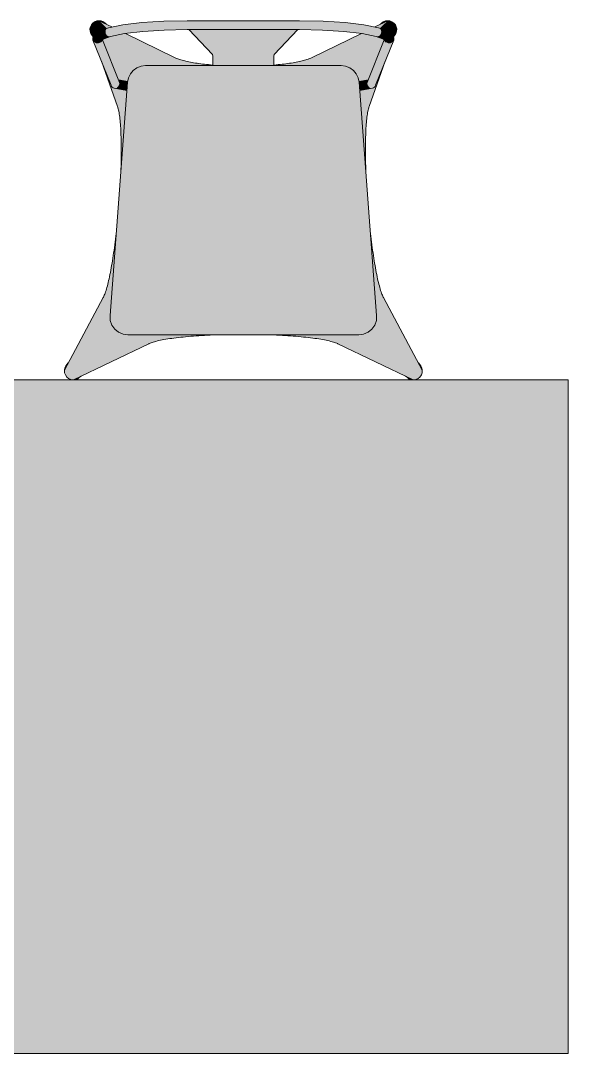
# Model space of a CAD drawing. Header units: millimetres. Extents: x 0 to 673989, y 0 to 383369.
# Drawn here: x 258943 to 259549, y 185214 to 186357 of the extents above; entities that cross this region are included whole.
import ezdxf

# ---------------------------------------------------------------- set-up
doc = ezdxf.new("R2010")
doc.units = ezdxf.units.MM
doc.header["$LTSCALE"] = 500
doc.layers.add('meble', color=5, linetype='Continuous', lineweight=80)

msp = doc.modelspace()

# ---------------------------------------------------------------- hatches: boundary and pattern name
at = {"layer": 'meble', "lineweight": 25, "true_color": 0xffffff, "transparency": 33554559}
for points in [[(259021.4, 186352.9), (259027.9, 186344.7), (259027.9, 186344.7), (259029, 186345.4), (259030.1, 186345.9), (259030.5, 186346), (259023, 186354.7)], [(259348.8, 186346), (259349.1, 186345.9), (259350.3, 186345.4), (259351.3, 186344.7), (259351.3, 186344.7), (259357.9, 186352.9), (259356.3, 186354.7)], [(259019.8, 186348.2), (259023.2, 186338.6), (259023.6, 186339.6), (259024.4, 186340.6), (259024.9, 186341.2)], [(259037.3, 186338), (259067.7, 186302.4), (259067.7, 186302.4), (259071.5, 186305.1), (259040.5, 186339.2)], [(259042.4, 186340), (259040.5, 186339.2), (259071.5, 186305.1), (259071.7, 186305.3), (259075.9, 186306.9), (259043.7, 186340.2)], [(259043.7, 186340.2), (259075.9, 186306.9), (259076.4, 186307), (259080.5, 186307.6), (259046.7, 186340.8)], [(259058, 186343.1), (259046.7, 186340.8), (259080.5, 186307.6), (259081.2, 186307.7), (259156, 186307.7), (259156, 186308.3), (259155.4, 186308.3), (259153.2, 186308.5), (259150.9, 186308.7), (259148.7, 186308.9), (259146.6, 186309.2), (259144.5, 186309.4), (259142.4, 186309.7), (259140.4, 186310), (259138.4, 186310.2), (259136.5, 186310.5), (259134.6, 186310.8), (259132.9, 186311.1), (259131.1, 186311.5), (259129.4, 186311.8), (259127.7, 186312.1), (259126.1, 186312.5), (259124.7, 186312.8), (259123.2, 186313.2), (259121.8, 186313.6), (259120.5, 186314), (259119.2, 186314.4), (259118.1, 186314.8), (259116.9, 186315.2), (259115.9, 186315.6), (259115, 186316), (259114.2, 186316.3), (259059, 186343.2)], [(259223.2, 186308.3), (259223.2, 186307.7), (259298, 186307.7), (259298.7, 186307.6), (259332.5, 186340.8), (259321.2, 186343.1), (259320.3, 186343.2), (259265.1, 186316.3), (259264.3, 186316), (259263.3, 186315.6), (259262.3, 186315.2), (259261.2, 186314.8), (259260, 186314.4), (259258.7, 186314), (259257.4, 186313.6), (259256, 186313.2), (259254.6, 186312.8), (259253.1, 186312.5), (259251.5, 186312.1), (259249.8, 186311.8), (259248.1, 186311.5), (259246.4, 186311.1), (259244.6, 186310.8), (259242.7, 186310.5), (259240.8, 186310.2), (259238.8, 186310), (259236.8, 186309.7), (259234.8, 186309.4), (259232.6, 186309.2), (259230.5, 186308.9), (259228.3, 186308.7), (259226.1, 186308.5), (259223.8, 186308.3)], [(259298.7, 186307.6), (259302.9, 186307), (259303.3, 186306.9), (259335.6, 186340.2), (259332.5, 186340.8)], [(259335.6, 186340.2), (259303.3, 186306.9), (259307.5, 186305.3), (259307.7, 186305.1), (259338.8, 186339.2), (259336.8, 186340)], [(259307.7, 186305.1), (259311.5, 186302.4), (259311.5, 186302.4), (259341.9, 186338), (259338.8, 186339.2)], [(259359.4, 186348.2), (259354.3, 186341.2), (259354.8, 186340.6), (259355.6, 186339.6), (259356, 186338.6)], [(259034.2, 186336.8), (259033.7, 186336.2), (259036.5, 186329.2), (259062.6, 186294.5), (259064.5, 186298.6), (259064.7, 186298.7)], [(259034.3, 186336.9), (259034.2, 186336.8), (259064.7, 186298.7), (259067.7, 186302.4), (259037.3, 186338)], [(259062.6, 186294.5), (259036.5, 186329.2), (259040.3, 186319.7), (259061.5, 186290), (259061.6, 186290), (259062.4, 186294.1)], [(259341.9, 186338), (259311.5, 186302.4), (259314.5, 186298.7), (259345, 186336.8), (259344.9, 186336.9)], [(259314.5, 186298.7), (259314.7, 186298.6), (259316.6, 186294.5), (259342.7, 186329.2), (259345.5, 186336.2), (259345, 186336.8)], [(259342.7, 186329.2), (259316.6, 186294.5), (259316.8, 186294.1), (259317.7, 186290), (259317.7, 186290), (259339, 186319.7)], [(259043.2, 186285.8), (259032.5, 186312.4), (259050.3, 186262.3), (259050.3, 186262.3), (259050.5, 186261.7), (259050.8, 186260.7), (259051.1, 186259.6), (259051.4, 186258.3), (259051.7, 186257), (259052, 186255.5), (259052.2, 186254), (259052.5, 186252.3), (259052.7, 186250.6), (259052.9, 186248.8), (259053.1, 186246.9), (259053.3, 186244.8), (259053.5, 186242.7), (259053.6, 186240.6), (259053.8, 186238.3), (259053.9, 186236), (259054, 186233.5), (259054.1, 186231.1), (259054.2, 186228.5), (259054.3, 186225.9), (259054.3, 186223.1), (259054.4, 186220.4), (259054.4, 186217.5), (259054.4, 186214.6), (259054.4, 186211.7), (259054.4, 186208.7), (259054.4, 186205.6), (259054.3, 186202.5), (259054.2, 186199.4), (259054.2, 186196.2), (259054.1, 186193), (259054, 186190), (259060.7, 186280.1), (259046.6, 186282.5), (259045.4, 186283), (259044.4, 186283.7), (259043.7, 186284.6)], [(259061.4, 186289.3), (259042, 186030.7), (259042.3, 186025.3), (259044.1, 186020.1), (259047.3, 186015.7), (259051.5, 186012.2), (259056.5, 186010), (259061.8, 186009.3), (259317.4, 186009.3), (259322.7, 186010), (259327.8, 186012.2), (259331.9, 186015.7), (259335.1, 186020.1), (259336.9, 186025.3), (259337.2, 186030.7), (259317.8, 186289.3), (259316.8, 186294.1), (259314.7, 186298.6), (259311.5, 186302.4), (259307.5, 186305.3), (259302.9, 186307), (259298, 186307.7), (259081.2, 186307.7), (259076.4, 186307), (259071.7, 186305.3), (259067.7, 186302.4), (259064.5, 186298.6), (259062.4, 186294.1)], [(259332.6, 186282.5), (259318.5, 186280.1), (259325.3, 186190), (259325.2, 186193), (259325.1, 186196.2), (259325, 186199.4), (259324.9, 186202.5), (259324.9, 186205.6), (259324.8, 186208.7), (259324.8, 186211.7), (259324.8, 186214.6), (259324.8, 186217.5), (259324.8, 186220.4), (259324.9, 186223.1), (259324.9, 186225.9), (259325, 186228.5), (259325.1, 186231.1), (259325.2, 186233.5), (259325.3, 186236), (259325.4, 186238.3), (259325.6, 186240.6), (259325.7, 186242.7), (259325.9, 186244.8), (259326.1, 186246.9), (259326.3, 186248.8), (259326.5, 186250.6), (259326.7, 186252.3), (259327, 186254), (259327.2, 186255.5), (259327.5, 186257), (259327.8, 186258.3), (259328.1, 186259.6), (259328.4, 186260.7), (259328.7, 186261.7), (259328.9, 186262.3), (259328.9, 186262.3), (259346.7, 186312.4), (259336, 186285.8), (259335.6, 186284.6), (259334.8, 186283.7), (259333.8, 186283)], [(259061.4, 186289.3), (259051.7, 186291), (259052.1, 186290.1), (259061.3, 186288.5), (259061.4, 186289.3)], [(259061.3, 186288.5), (259052.1, 186290.1), (259052.3, 186289.6), (259052.5, 186288.9), (259061.3, 186287.5)], [(259317.8, 186289.3), (259317.8, 186289.3), (259317.9, 186288.5), (259327.1, 186290.1), (259327.5, 186291)], [(259317.9, 186288.5), (259318, 186287.5), (259326.7, 186288.9), (259326.9, 186289.6), (259327.1, 186290.1)], [(258991.5, 185970.2), (259042, 186029.8), (259042, 186030.7), (259048.8, 186121.6), (259048.5, 186118.7), (259048.1, 186115.5), (259047.7, 186112.3), (259047.3, 186109.2), (259046.9, 186106.1), (259046.5, 186103), (259046, 186100.1), (259045.6, 186097.2), (259045.2, 186094.3), (259044.7, 186091.5), (259044.3, 186088.8), (259043.8, 186086.1), (259043.3, 186083.5), (259042.9, 186081), (259042.4, 186078.5), (259041.9, 186076.1), (259041.4, 186073.8), (259041, 186071.6), (259040.5, 186069.5), (259040, 186067.4), (259039.5, 186065.5), (259039.1, 186063.6), (259038.6, 186061.9), (259038.1, 186060.2), (259037.6, 186058.6), (259037.1, 186057.1), (259036.6, 186055.7), (259036.1, 186054.4), (259035.7, 186053.3), (259035.2, 186052.2), (259034.7, 186051.2), (259034.4, 186050.6), (259034.4, 186050.6)], [(259330.8, 186118.7), (259330.4, 186121.6), (259337.2, 186030.7), (259337.2, 186029.8), (259387.7, 185970.2), (259344.8, 186050.6), (259344.8, 186050.6), (259344.5, 186051.2), (259344, 186052.2), (259343.5, 186053.3), (259343.1, 186054.4), (259342.6, 186055.7), (259342.1, 186057.1), (259341.6, 186058.6), (259341.1, 186060.2), (259340.6, 186061.9), (259340.2, 186063.6), (259339.7, 186065.5), (259339.2, 186067.4), (259338.7, 186069.5), (259338.3, 186071.6), (259337.8, 186073.8), (259337.3, 186076.1), (259336.8, 186078.5), (259336.3, 186081), (259335.9, 186083.5), (259335.4, 186086.1), (259335, 186088.8), (259334.5, 186091.5), (259334, 186094.3), (259333.6, 186097.2), (259333.2, 186100.1), (259332.7, 186103), (259332.3, 186106.1), (259331.9, 186109.2), (259331.5, 186112.3), (259331.1, 186115.5)], [(259042, 186029.8), (258991.5, 185970.2), (258991.7, 185967.5), (259042.5, 186024.8), (259042.3, 186025.3)], [(259042.5, 186024.8), (258991.7, 185967.5), (258992.6, 185965), (259044.3, 186019.9), (259044.1, 186020.1)], [(259334.9, 186019.9), (259386.7, 185965), (259387.6, 185967.5), (259336.7, 186024.8), (259335.1, 186020.1)], [(259336.7, 186024.8), (259387.6, 185967.5), (259387.7, 185970.2), (259337.2, 186029.8), (259336.9, 186025.3)], [(258996.2, 185961), (258998.7, 185959.9), (259056, 186010.2), (259051.5, 186012.2), (259051.3, 186012.4)], [(258998.7, 185959.9), (259001.4, 185959.6), (259061, 186009.4), (259056.5, 186010), (259056, 186010.2)], [(259061, 186009.4), (259001.4, 185959.6), (259084.8, 185999.5), (259084.8, 185999.5), (259085.3, 185999.7), (259086.3, 186000.2), (259087.4, 186000.6), (259088.6, 186001), (259089.9, 186001.4), (259091.3, 186001.8), (259092.8, 186002.2), (259094.4, 186002.6), (259096.1, 186003), (259097.9, 186003.4), (259099.7, 186003.8), (259101.7, 186004.1), (259103.8, 186004.5), (259105.9, 186004.9), (259108.1, 186005.2), (259110.4, 186005.5), (259112.8, 186005.8), (259115.3, 186006.2), (259117.8, 186006.5), (259120.4, 186006.8), (259123, 186007), (259125.7, 186007.3), (259128.5, 186007.5), (259131.4, 186007.8), (259134.3, 186008), (259137.3, 186008.2), (259140.3, 186008.4), (259143.4, 186008.6), (259146.5, 186008.8), (259149.6, 186009), (259152.8, 186009.1), (259155.7, 186009.3), (259061.8, 186009.3)], [(259223.5, 186009.3), (259226.4, 186009.1), (259229.6, 186009), (259232.8, 186008.8), (259235.9, 186008.6), (259238.9, 186008.4), (259241.9, 186008.2), (259244.9, 186008), (259247.8, 186007.8), (259250.7, 186007.5), (259253.5, 186007.3), (259256.2, 186007), (259258.9, 186006.8), (259261.5, 186006.5), (259264, 186006.2), (259266.4, 186005.8), (259268.8, 186005.5), (259271.1, 186005.2), (259273.3, 186004.9), (259275.4, 186004.5), (259277.5, 186004.1), (259279.5, 186003.8), (259281.4, 186003.4), (259283.1, 186003), (259284.8, 186002.6), (259286.4, 186002.2), (259287.9, 186001.8), (259289.3, 186001.4), (259290.6, 186001), (259291.8, 186000.6), (259293, 186000.2), (259293.9, 185999.7), (259294.4, 185999.5), (259294.4, 185999.5), (259377.8, 185959.6), (259318.2, 186009.4), (259317.4, 186009.3)], [(259322.7, 186010), (259318.2, 186009.4), (259377.8, 185959.6), (259380.5, 185959.9), (259323.2, 186010.2)], [(259327.8, 186012.2), (259323.2, 186010.2), (259380.5, 185959.9), (259383, 185961), (259327.9, 186012.4)], [(259327.9, 186012.4), (259383, 185961), (259385.1, 185962.7), (259331.9, 186015.7), (259331.9, 186015.7)]]:
    msp.add_hatch(color=7, dxfattribs=at).paths.add_polyline_path(points)

# ---------------------------------------------------------------- linework, layer by layer
at = {"layer": 'meble', "lineweight": 9}
for points in [[(259038, 186353.5), (259036.9, 186354.4), (259034.8, 186356), (259032.3, 186357.1), (259029.8, 186357.4), (259027.3, 186357.1), (259025, 186356.2), (259023, 186354.7), (259021.4, 186352.9), (259020.3, 186350.7), (259019.8, 186348.2), (259020, 186345.6), (259020.8, 186343.1), (259022.3, 186340.9), (259022.6, 186340.5)], [(259060.7, 186280.1), (259046.6, 186282.5), (259045.4, 186283), (259044.4, 186283.7), (259043.7, 186284.6), (259043.2, 186285.8), (259023.1, 186335.9), (259023, 186337.2), (259023.1, 186338.4), (259023.6, 186339.6), (259024.4, 186340.6), (259027.9, 186344.7), (259029, 186345.4), (259030.1, 186345.9), (259040.2, 186349.6), (259056.2, 186352.9), (259077.1, 186355.3), (259101.4, 186356.9), (259127.3, 186357.4), (259189.6, 186357.4), (259251.9, 186357.4), (259277.9, 186356.9), (259302.2, 186355.3), (259323, 186352.9), (259339.1, 186349.6), (259349.1, 186345.9), (259350.3, 186345.4), (259351.3, 186344.7), (259354.8, 186340.6), (259355.6, 186339.6), (259356.1, 186338.4), (259356.3, 186337.2), (259356.1, 186335.9), (259336, 186285.8), (259335.6, 186284.6), (259334.8, 186283.7), (259333.8, 186283), (259332.6, 186282.5), (259318.5, 186280.1)], [(259029.8, 186357.4), (259044.1, 186350.4)], [(259335.1, 186350.4), (259349.5, 186357.4)], [(259341.3, 186353.5), (259342.3, 186354.4), (259344.4, 186356), (259346.9, 186357.1), (259349.5, 186357.4), (259351.9, 186357.1), (259354.2, 186356.2), (259356.3, 186354.7), (259357.9, 186352.9), (259358.9, 186350.7), (259359.4, 186348.2), (259359.2, 186345.6), (259358.4, 186343.1), (259357, 186340.9), (259356.7, 186340.5)], [(259023.2, 186338.6), (259019.8, 186348.2)], [(259032.6, 186336.3), (259042.4, 186340), (259058, 186343.1), (259078.3, 186345.5), (259102, 186347), (259127.5, 186347.5), (259189.6, 186347.5), (259251.7, 186347.5), (259277.2, 186347), (259300.9, 186345.5), (259321.2, 186343.1), (259336.8, 186340), (259346.6, 186336.3)], [(259059, 186343.2), (259114.2, 186316.3), (259115, 186316), (259115.9, 186315.6), (259116.9, 186315.2), (259118.1, 186314.8), (259119.2, 186314.4), (259120.5, 186314), (259121.8, 186313.6), (259123.2, 186313.2), (259124.7, 186312.8), (259126.1, 186312.5), (259127.7, 186312.1), (259129.4, 186311.8), (259131.1, 186311.5), (259132.9, 186311.1), (259134.6, 186310.8), (259136.5, 186310.5), (259138.4, 186310.2), (259140.4, 186310), (259142.4, 186309.7), (259144.5, 186309.4), (259146.6, 186309.2), (259148.7, 186308.9), (259150.9, 186308.7), (259153.2, 186308.5), (259155.4, 186308.3), (259156, 186308.3)], [(259129.4, 186347.5), (259155.4, 186320.1), (259155.6, 186319.6), (259155.7, 186318.5), (259155.9, 186316.9), (259156, 186314.9), (259156, 186312.6), (259156, 186310.2), (259156, 186307.7)], [(259223.2, 186307.7), (259223.2, 186310.2), (259223.2, 186312.6), (259223.3, 186314.9), (259223.4, 186316.9), (259223.5, 186318.5), (259223.6, 186319.6), (259223.8, 186320.1), (259249.8, 186347.5)], [(259223.2, 186308.3), (259223.8, 186308.3), (259226.1, 186308.5), (259228.3, 186308.7), (259230.5, 186308.9), (259232.6, 186309.2), (259234.8, 186309.4), (259236.8, 186309.7), (259238.8, 186310), (259240.8, 186310.2), (259242.7, 186310.5), (259244.6, 186310.8), (259246.4, 186311.1), (259248.1, 186311.5), (259249.8, 186311.8), (259251.5, 186312.1), (259253.1, 186312.5), (259254.6, 186312.8), (259256, 186313.2), (259257.4, 186313.6), (259258.7, 186314), (259260, 186314.4), (259261.2, 186314.8), (259262.3, 186315.2), (259263.3, 186315.6), (259264.3, 186316), (259265.1, 186316.3), (259320.3, 186343.2)], [(259359.4, 186348.2), (259356, 186338.6)], [(259031.5, 186333.7), (259034.3, 186336.9)], [(259050.3, 186283.3), (259051.3, 186284.1), (259052.1, 186285.2), (259052.5, 186286.4), (259052.7, 186287.7), (259052.5, 186288.9), (259033.7, 186336.2)], [(259328.9, 186283.3), (259327.9, 186284.1), (259327.2, 186285.2), (259326.7, 186286.4), (259326.5, 186287.7), (259326.7, 186288.9), (259345.5, 186336.2)], [(259347.7, 186333.7), (259344.9, 186336.9)], [(259054, 186190), (259054.1, 186193), (259054.2, 186196.2), (259054.2, 186199.4), (259054.3, 186202.5), (259054.4, 186205.6), (259054.4, 186208.7), (259054.4, 186211.7), (259054.4, 186214.6), (259054.4, 186217.5), (259054.4, 186220.4), (259054.3, 186223.1), (259054.3, 186225.9), (259054.2, 186228.5), (259054.1, 186231.1), (259054, 186233.5), (259053.9, 186236), (259053.8, 186238.3), (259053.6, 186240.6), (259053.5, 186242.7), (259053.3, 186244.8), (259053.1, 186246.9), (259052.9, 186248.8), (259052.7, 186250.6), (259052.5, 186252.3), (259052.2, 186254), (259052, 186255.5), (259051.7, 186257), (259051.4, 186258.3), (259051.1, 186259.6), (259050.8, 186260.7), (259050.5, 186261.7), (259050.3, 186262.3), (259032.5, 186312.4)], [(259346.7, 186312.4), (259328.9, 186262.3), (259328.7, 186261.7), (259328.4, 186260.7), (259328.1, 186259.6), (259327.8, 186258.3), (259327.5, 186257), (259327.2, 186255.5), (259327, 186254), (259326.7, 186252.3), (259326.5, 186250.6), (259326.3, 186248.8), (259326.1, 186246.9), (259325.9, 186244.8), (259325.7, 186242.7), (259325.6, 186240.6), (259325.4, 186238.3), (259325.3, 186236), (259325.2, 186233.5), (259325.1, 186231.1), (259325, 186228.5), (259324.9, 186225.9), (259324.9, 186223.1), (259324.8, 186220.4), (259324.8, 186217.5), (259324.8, 186214.6), (259324.8, 186211.7), (259324.8, 186208.7), (259324.9, 186205.6), (259324.9, 186202.5), (259325, 186199.4), (259325.1, 186196.2), (259325.2, 186193), (259325.3, 186190)], [(259061.6, 186290), (259051.4, 186291.8)], [(259317.7, 186290), (259327.8, 186291.8)], [(259050.3, 186262.3), (259050.3, 186262.3)], [(259328.9, 186262.3), (259328.9, 186262.3)], [(259048.8, 186121.6), (259048.5, 186118.7), (259048.1, 186115.5), (259047.7, 186112.3), (259047.3, 186109.2), (259046.9, 186106.1), (259046.5, 186103), (259046, 186100.1), (259045.6, 186097.2), (259045.2, 186094.3), (259044.7, 186091.5), (259044.3, 186088.8), (259043.8, 186086.1), (259043.3, 186083.5), (259042.9, 186081), (259042.4, 186078.5), (259041.9, 186076.1), (259041.4, 186073.8), (259041, 186071.6), (259040.5, 186069.5), (259040, 186067.4), (259039.5, 186065.5), (259039.1, 186063.6), (259038.6, 186061.9), (259038.1, 186060.2), (259037.6, 186058.6), (259037.1, 186057.1), (259036.6, 186055.7), (259036.1, 186054.4), (259035.7, 186053.3), (259035.2, 186052.2), (259034.7, 186051.2), (259034.4, 186050.6), (258991.5, 185970.2), (258991.7, 185967.5), (258992.6, 185965), (258994.1, 185962.7), (258996.2, 185961), (258998.7, 185959.9), (259001.4, 185959.6), (259003.9, 185959.9), (259006.3, 185960.8), (259008.3, 185962.4), (259009.9, 185963.6)], [(259330.4, 186121.6), (259330.8, 186118.7), (259331.1, 186115.5), (259331.5, 186112.3), (259331.9, 186109.2), (259332.3, 186106.1), (259332.7, 186103), (259333.2, 186100.1), (259333.6, 186097.2), (259334, 186094.3), (259334.5, 186091.5), (259335, 186088.8), (259335.4, 186086.1), (259335.9, 186083.5), (259336.3, 186081), (259336.8, 186078.5), (259337.3, 186076.1), (259337.8, 186073.8), (259338.3, 186071.6), (259338.7, 186069.5), (259339.2, 186067.4), (259339.7, 186065.5), (259340.2, 186063.6), (259340.6, 186061.9), (259341.1, 186060.2), (259341.6, 186058.6), (259342.1, 186057.1), (259342.6, 186055.7), (259343.1, 186054.4), (259343.5, 186053.3), (259344, 186052.2), (259344.5, 186051.2), (259344.8, 186050.6), (259387.7, 185970.2), (259387.6, 185967.5), (259386.7, 185965), (259385.1, 185962.7), (259383, 185961), (259380.5, 185959.9), (259377.8, 185959.6), (259375.3, 185959.9), (259372.9, 185960.8), (259370.9, 185962.4), (259369.3, 185963.6)], [(259034.4, 186050.6), (259034.4, 186050.6)], [(259344.8, 186050.6), (259344.8, 186050.6)], [(259155.7, 186009.3), (259152.8, 186009.1), (259149.6, 186009), (259146.5, 186008.8), (259143.4, 186008.6), (259140.3, 186008.4), (259137.3, 186008.2), (259134.3, 186008), (259131.4, 186007.8), (259128.5, 186007.5), (259125.7, 186007.3), (259123, 186007), (259120.4, 186006.8), (259117.8, 186006.5), (259115.3, 186006.2), (259112.8, 186005.8), (259110.4, 186005.5), (259108.1, 186005.2), (259105.9, 186004.9), (259103.8, 186004.5), (259101.7, 186004.1), (259099.7, 186003.8), (259097.9, 186003.4), (259096.1, 186003), (259094.4, 186002.6), (259092.8, 186002.2), (259091.3, 186001.8), (259089.9, 186001.4), (259088.6, 186001), (259087.4, 186000.6), (259086.3, 186000.2), (259085.3, 185999.7), (259084.8, 185999.5), (259001.4, 185959.6)], [(259377.8, 185959.6), (259294.4, 185999.5), (259294.4, 185999.5), (259293.9, 185999.7), (259293, 186000.2), (259291.8, 186000.6), (259290.6, 186001), (259289.3, 186001.4), (259287.9, 186001.8), (259286.4, 186002.2), (259284.8, 186002.6), (259283.1, 186003), (259281.4, 186003.4), (259279.5, 186003.8), (259277.5, 186004.1), (259275.4, 186004.5), (259273.3, 186004.9), (259271.1, 186005.2), (259268.8, 186005.5), (259266.4, 186005.8), (259264, 186006.2), (259261.5, 186006.5), (259258.9, 186006.8), (259256.2, 186007), (259253.5, 186007.3), (259250.7, 186007.5), (259247.8, 186007.8), (259244.9, 186008), (259241.9, 186008.2), (259238.9, 186008.4), (259235.9, 186008.6), (259232.8, 186008.8), (259229.6, 186009), (259226.4, 186009.1), (259223.5, 186009.3)], [(259084.8, 185999.5), (259084.8, 185999.5)], [(258995.8, 185978.3), (258993.2, 185975), (258992, 185972.7), (258991.5, 185970.2)], [(259383.5, 185978.3), (259386.1, 185975), (259387.2, 185972.7), (259387.7, 185970.2)]]:
    msp.add_lwpolyline(points, dxfattribs=at)
for points in [[(259042, 186030.7), (259042.3, 186025.3), (259044.1, 186020.1), (259047.3, 186015.7), (259051.5, 186012.2), (259056.5, 186010), (259061.8, 186009.3), (259317.4, 186009.3), (259322.7, 186010), (259327.8, 186012.2), (259331.9, 186015.7), (259335.1, 186020.1), (259336.9, 186025.3), (259337.2, 186030.7), (259317.8, 186289.3), (259316.8, 186294.1), (259314.7, 186298.6), (259311.5, 186302.4), (259307.5, 186305.3), (259302.9, 186307), (259298, 186307.7), (259081.2, 186307.7), (259076.4, 186307), (259071.7, 186305.3), (259067.7, 186302.4), (259064.5, 186298.6), (259062.4, 186294.1), (259061.4, 186289.3)], [(257560.1, 185213.5), (259549.4, 185213.5), (259549.4, 185959.6), (257560.1, 185959.6)]]:
    msp.add_lwpolyline(points, close=True, dxfattribs=at)
at = {"layer": 'meble', "color": 7, "lineweight": 0, "true_color": 0xffffff}
msp.add_lwpolyline([(257560.1, 185213.5), (259549.4, 185213.5), (259549.4, 185959.6), (257560.1, 185959.6)], close=True, dxfattribs=at)
at = {"layer": 'meble', "color": 7, "lineweight": 0, "true_color": 0xffffff, "transparency": 33554559}
for points in [[(259019.8, 186348.2), (259024.9, 186341.2), (259020.3, 186350.7), (259026.3, 186342.8)], [(259021.4, 186352.9), (259020.3, 186350.7), (259027.9, 186344.7), (259026.3, 186342.8)], [(259023, 186354.7), (259030.5, 186346), (259025, 186356.2), (259033.3, 186347.1)], [(259025, 186356.2), (259033.3, 186347.1), (259027.3, 186357.1), (259036, 186348.1)], [(259027.3, 186357.1), (259036, 186348.1), (259029.8, 186357.4), (259038.4, 186349)], [(259032.3, 186357.1), (259029.8, 186357.4), (259034.4, 186355.1)], [(259029.8, 186357.4), (259038.4, 186349), (259044.1, 186350.4), (259040.2, 186349.6)], [(259032.3, 186357.1), (259034.4, 186355.1), (259034.8, 186356), (259037.3, 186353.7)], [(259034.8, 186356), (259037.3, 186353.7), (259036.9, 186354.4), (259038, 186353.5)], [(259037.1, 186346.4), (259053.7, 186349.8), (259037.5, 186347.6), (259054, 186350.9)], [(259038.2, 186348.5), (259037.5, 186347.6), (259054.6, 186351.8), (259054, 186350.9)], [(259039.1, 186349.2), (259038.2, 186348.5), (259055.3, 186352.5), (259054.6, 186351.8)], [(259040.2, 186349.6), (259039.1, 186349.2), (259056.2, 186352.9), (259055.3, 186352.5)], [(259053.6, 186348.5), (259075.2, 186351.1), (259053.7, 186349.8), (259075.3, 186352.3)], [(259075.2, 186351.1), (259053.6, 186348.5), (259075.3, 186349.8), (259053.7, 186347.2)], [(259053.7, 186349.8), (259075.3, 186352.3), (259054, 186350.9), (259075.5, 186353.5)], [(259054, 186350.9), (259075.5, 186353.5), (259054.6, 186351.8), (259075.9, 186354.3)], [(259055.3, 186352.5), (259054.6, 186351.8), (259076.5, 186355), (259075.9, 186354.3)], [(259055.3, 186352.5), (259076.5, 186355), (259056.2, 186352.9), (259077.1, 186355.3)], [(259075.3, 186352.3), (259075.2, 186351.1), (259100.4, 186353.9), (259100.4, 186352.7)], [(259100.4, 186352.7), (259075.2, 186351.1), (259100.4, 186351.4), (259075.3, 186349.8)], [(259075.3, 186352.3), (259100.4, 186353.9), (259075.5, 186353.5), (259100.6, 186355)], [(259075.3, 186349.8), (259075.5, 186348.5), (259100.4, 186351.4), (259100.6, 186350.1)], [(259075.5, 186353.5), (259100.6, 186355), (259075.9, 186354.3), (259100.8, 186355.9)], [(259076.5, 186355), (259075.9, 186354.3), (259101, 186356.5), (259100.8, 186355.9)], [(259076.5, 186355), (259101, 186356.5), (259077.1, 186355.3), (259101.4, 186356.9)], [(259100.6, 186355), (259100.4, 186353.9), (259127.1, 186355.6), (259127.1, 186354.4)], [(259100.4, 186353.9), (259100.4, 186352.7), (259127.1, 186354.4), (259127.1, 186353.2)], [(259100.4, 186352.7), (259100.4, 186351.4), (259127.1, 186353.2), (259127.1, 186351.9)], [(259100.4, 186351.4), (259100.6, 186350.1), (259127.1, 186351.9), (259127.1, 186350.7)], [(259100.8, 186355.9), (259100.6, 186355), (259127.2, 186356.5), (259127.1, 186355.6)], [(259100.6, 186350.1), (259100.8, 186349), (259127.1, 186350.7), (259127.2, 186349.5)], [(259101, 186356.5), (259100.8, 186355.9), (259127.3, 186357.1), (259127.2, 186356.5)], [(259101.4, 186356.9), (259101, 186356.5), (259127.3, 186357.4), (259127.3, 186357.1)], [(259127.2, 186356.5), (259127.1, 186355.6), (259189.6, 186356.5), (259189.6, 186355.6)], [(259127.1, 186355.6), (259127.1, 186354.4), (259189.6, 186355.6), (259189.6, 186354.4)], [(259127.1, 186354.4), (259127.1, 186353.2), (259189.6, 186354.4), (259189.6, 186353.2)], [(259127.1, 186353.2), (259127.1, 186351.9), (259189.6, 186353.2), (259189.6, 186351.9)], [(259127.1, 186351.9), (259127.1, 186350.7), (259189.6, 186351.9), (259189.6, 186350.7)], [(259127.1, 186350.7), (259127.2, 186349.5), (259189.6, 186350.7), (259189.6, 186349.5)], [(259127.3, 186357.1), (259127.2, 186356.5), (259189.6, 186357.1), (259189.6, 186356.5)], [(259127.3, 186357.4), (259127.3, 186357.1), (259189.6, 186357.4), (259189.6, 186357.1)], [(259251.9, 186357.4), (259189.6, 186357.4), (259251.9, 186357.1), (259189.6, 186357.1)], [(259251.9, 186357.1), (259189.6, 186357.1), (259252, 186356.5), (259189.6, 186356.5)], [(259252, 186356.5), (259189.6, 186356.5), (259252.1, 186355.6), (259189.6, 186355.6)], [(259252.1, 186355.6), (259189.6, 186355.6), (259252.1, 186354.4), (259189.6, 186354.4)], [(259252.1, 186354.4), (259189.6, 186354.4), (259252.1, 186353.2), (259189.6, 186353.2)], [(259252.1, 186353.2), (259189.6, 186353.2), (259252.1, 186351.9), (259189.6, 186351.9)], [(259252.1, 186351.9), (259189.6, 186351.9), (259252.1, 186350.7), (259189.6, 186350.7)], [(259252.1, 186350.7), (259189.6, 186350.7), (259252, 186349.5), (259189.6, 186349.5)], [(259251.9, 186357.4), (259251.9, 186357.1), (259277.9, 186356.9), (259278.2, 186356.5)], [(259278.2, 186356.5), (259251.9, 186357.1), (259278.4, 186355.9), (259252, 186356.5)], [(259278.4, 186355.9), (259252, 186356.5), (259278.6, 186355), (259252.1, 186355.6)], [(259278.6, 186350.1), (259252.1, 186350.7), (259278.4, 186349), (259252, 186349.5)], [(259278.6, 186355), (259252.1, 186355.6), (259278.8, 186353.9), (259252.1, 186354.4)], [(259278.8, 186353.9), (259252.1, 186354.4), (259278.8, 186352.7), (259252.1, 186353.2)], [(259278.8, 186352.7), (259252.1, 186353.2), (259278.8, 186351.4), (259252.1, 186351.9)], [(259278.8, 186351.4), (259252.1, 186351.9), (259278.6, 186350.1), (259252.1, 186350.7)], [(259277.9, 186356.9), (259278.2, 186356.5), (259302.2, 186355.3), (259302.8, 186355)], [(259278.2, 186356.5), (259278.4, 186355.9), (259302.8, 186355), (259303.3, 186354.3)], [(259303.3, 186354.3), (259278.4, 186355.9), (259303.7, 186353.5), (259278.6, 186355)], [(259278.6, 186355), (259278.8, 186353.9), (259303.7, 186353.5), (259303.9, 186352.3)], [(259278.8, 186351.4), (259278.6, 186350.1), (259303.9, 186349.8), (259303.7, 186348.5)], [(259278.8, 186353.9), (259278.8, 186352.7), (259303.9, 186352.3), (259304, 186351.1)], [(259278.8, 186352.7), (259278.8, 186351.4), (259304, 186351.1), (259303.9, 186349.8)], [(259323, 186352.9), (259302.2, 186355.3), (259323.9, 186352.5), (259302.8, 186355)], [(259302.8, 186355), (259303.3, 186354.3), (259323.9, 186352.5), (259324.6, 186351.8)], [(259303.3, 186354.3), (259303.7, 186353.5), (259324.6, 186351.8), (259325.2, 186350.9)], [(259325.2, 186350.9), (259303.7, 186353.5), (259325.5, 186349.8), (259303.9, 186352.3)], [(259303.9, 186352.3), (259304, 186351.1), (259325.5, 186349.8), (259325.7, 186348.5)], [(259304, 186351.1), (259303.9, 186349.8), (259325.7, 186348.5), (259325.5, 186347.2)], [(259339.1, 186349.6), (259323, 186352.9), (259340.1, 186349.2), (259323.9, 186352.5)], [(259323.9, 186352.5), (259324.6, 186351.8), (259340.1, 186349.2), (259341, 186348.5)], [(259341, 186348.5), (259324.6, 186351.8), (259341.7, 186347.6), (259325.2, 186350.9)], [(259325.2, 186350.9), (259325.5, 186349.8), (259341.7, 186347.6), (259342.1, 186346.4)], [(259349.5, 186357.4), (259335.1, 186350.4), (259340.8, 186349), (259339.1, 186349.6)], [(259349.5, 186357.4), (259340.8, 186349), (259351.9, 186357.1), (259343.2, 186348.1)], [(259341.3, 186353.5), (259341.9, 186353.7), (259342.3, 186354.4), (259344.4, 186356)], [(259341.9, 186353.7), (259344.8, 186355.1), (259344.4, 186356), (259346.9, 186357.1)], [(259343.2, 186348.1), (259345.9, 186347.1), (259351.9, 186357.1), (259354.2, 186356.2)], [(259346.9, 186357.1), (259344.8, 186355.1), (259349.5, 186357.4)], [(259354.2, 186356.2), (259345.9, 186347.1), (259356.3, 186354.7), (259348.8, 186346)], [(259351.3, 186344.7), (259353, 186342.8), (259357.9, 186352.9), (259358.9, 186350.7)], [(259358.9, 186350.7), (259353, 186342.8), (259359.4, 186348.2), (259354.3, 186341.2)], [(259021.6, 186343.3), (259019.8, 186348.2), (259020, 186345.6)], [(259020, 186345.6), (259020.8, 186343.1), (259021.6, 186343.3), (259022.5, 186340.5)], [(259020.8, 186343.1), (259022.3, 186340.9), (259022.5, 186340.5), (259022.6, 186340.5)], [(259023.1, 186338.4), (259023, 186337.2), (259026.7, 186342.6), (259026.5, 186341.3)], [(259026.5, 186341.3), (259023, 186337.2), (259026.7, 186340), (259023.1, 186335.9)], [(259023.1, 186338.4), (259026.7, 186342.6), (259023.6, 186339.6), (259027.2, 186343.8)], [(259026.7, 186340), (259023.1, 186335.9), (259027.2, 186338.8), (259023.6, 186334.7)], [(259023.6, 186339.6), (259027.2, 186343.8), (259024.4, 186340.6), (259027.9, 186344.7)], [(259026.7, 186342.6), (259026.5, 186341.3), (259037.1, 186346.4), (259037, 186345.2)], [(259026.5, 186341.3), (259026.7, 186340), (259037, 186345.2), (259037.1, 186343.9)], [(259027.2, 186343.8), (259026.7, 186342.6), (259037.5, 186347.6), (259037.1, 186346.4)], [(259026.7, 186340), (259027.2, 186338.8), (259037.1, 186343.9), (259037.5, 186342.7)], [(259027.9, 186344.7), (259027.2, 186343.8), (259038.2, 186348.5), (259037.5, 186347.6)], [(259027.2, 186338.8), (259027.9, 186337.8), (259037.5, 186342.7), (259038.2, 186341.6)], [(259029, 186345.4), (259027.9, 186344.7), (259039.1, 186349.2), (259038.2, 186348.5)], [(259027.9, 186337.8), (259029, 186336.9), (259038.2, 186341.6), (259039.1, 186340.7)], [(259030.1, 186345.9), (259029, 186345.4), (259040.2, 186349.6), (259039.1, 186349.2)], [(259029, 186336.9), (259030.1, 186336.4), (259039.1, 186340.7), (259040.2, 186340.2)], [(259030.1, 186336.4), (259031.4, 186336.2), (259040.2, 186340.2), (259041.3, 186339.9)], [(259031.4, 186336.2), (259032.6, 186336.3), (259041.3, 186339.9), (259042.4, 186340)], [(259037, 186345.2), (259053.6, 186348.5), (259037.1, 186346.4), (259053.7, 186349.8)], [(259037, 186345.2), (259037.1, 186343.9), (259053.6, 186348.5), (259053.7, 186347.2)], [(259053.7, 186347.2), (259037.1, 186343.9), (259054, 186346), (259037.5, 186342.7)], [(259054, 186346), (259037.5, 186342.7), (259054.6, 186344.9), (259038.2, 186341.6)], [(259038.2, 186341.6), (259039.1, 186340.7), (259054.6, 186344.9), (259055.3, 186344)], [(259039.1, 186340.7), (259040.2, 186340.2), (259055.3, 186344), (259056.2, 186343.4)], [(259056.2, 186343.4), (259040.2, 186340.2), (259057.1, 186343.1), (259041.3, 186339.9)], [(259057.1, 186343.1), (259041.3, 186339.9), (259058, 186343.1), (259042.4, 186340)], [(259053.7, 186347.2), (259054, 186346), (259075.3, 186349.8), (259075.5, 186348.5)], [(259054, 186346), (259054.6, 186344.9), (259075.5, 186348.5), (259075.9, 186347.4)], [(259054.6, 186344.9), (259055.3, 186344), (259075.9, 186347.4), (259076.5, 186346.5)], [(259055.3, 186344), (259056.2, 186343.4), (259076.5, 186346.5), (259077.1, 186345.8)], [(259077.1, 186345.8), (259056.2, 186343.4), (259077.7, 186345.5), (259057.1, 186343.1)], [(259077.7, 186345.5), (259057.1, 186343.1), (259078.3, 186345.5), (259058, 186343.1)], [(259075.5, 186348.5), (259075.9, 186347.4), (259100.6, 186350.1), (259100.8, 186349)], [(259075.9, 186347.4), (259076.5, 186346.5), (259100.8, 186349), (259101, 186348)], [(259076.5, 186346.5), (259077.1, 186345.8), (259101, 186348), (259101.4, 186347.4)], [(259077.1, 186345.8), (259077.7, 186345.5), (259101.4, 186347.4), (259101.7, 186347)], [(259077.7, 186345.5), (259078.3, 186345.5), (259101.7, 186347), (259102, 186347)], [(259100.8, 186349), (259101, 186348), (259127.2, 186349.5), (259127.3, 186348.6)], [(259101, 186348), (259101.4, 186347.4), (259127.3, 186348.6), (259127.3, 186347.9)], [(259127.3, 186347.9), (259101.4, 186347.4), (259127.4, 186347.5), (259101.7, 186347)], [(259127.4, 186347.5), (259101.7, 186347), (259127.5, 186347.5), (259102, 186347)], [(259127.2, 186349.5), (259127.3, 186348.6), (259189.6, 186349.5), (259189.6, 186348.6)], [(259127.3, 186348.6), (259127.3, 186347.9), (259189.6, 186348.6), (259189.6, 186347.9)], [(259127.3, 186347.9), (259127.4, 186347.5), (259189.6, 186347.9), (259189.6, 186347.5)], [(259249.8, 186347.5), (259129.4, 186347.5), (259223.8, 186320.1), (259155.4, 186320.1)], [(259252, 186349.5), (259189.6, 186349.5), (259251.9, 186348.6), (259189.6, 186348.6)], [(259251.9, 186348.6), (259189.6, 186348.6), (259251.9, 186347.9), (259189.6, 186347.9)], [(259251.9, 186347.9), (259189.6, 186347.9), (259251.8, 186347.5), (259189.6, 186347.5)], [(259251.8, 186347.5), (259189.6, 186347.5), (259251.7, 186347.5), (259189.6, 186347.5)], [(259251.8, 186347.5), (259251.7, 186347.5), (259277.5, 186347), (259277.2, 186347)], [(259251.9, 186347.9), (259251.8, 186347.5), (259277.9, 186347.4), (259277.5, 186347)], [(259278.4, 186349), (259252, 186349.5), (259278.2, 186348), (259251.9, 186348.6)], [(259278.2, 186348), (259251.9, 186348.6), (259277.9, 186347.4), (259251.9, 186347.9)], [(259277.5, 186347), (259277.2, 186347), (259301.5, 186345.5), (259300.9, 186345.5)], [(259277.9, 186347.4), (259277.5, 186347), (259302.2, 186345.8), (259301.5, 186345.5)], [(259278.2, 186348), (259277.9, 186347.4), (259302.8, 186346.5), (259302.2, 186345.8)], [(259278.4, 186349), (259278.2, 186348), (259303.3, 186347.4), (259302.8, 186346.5)], [(259278.6, 186350.1), (259278.4, 186349), (259303.7, 186348.5), (259303.3, 186347.4)], [(259300.9, 186345.5), (259321.2, 186343.1), (259301.5, 186345.5), (259322.1, 186343.1)], [(259301.5, 186345.5), (259322.1, 186343.1), (259302.2, 186345.8), (259323, 186343.4)], [(259302.2, 186345.8), (259323, 186343.4), (259302.8, 186346.5), (259323.9, 186344)], [(259303.3, 186347.4), (259302.8, 186346.5), (259324.6, 186344.9), (259323.9, 186344)], [(259303.3, 186347.4), (259324.6, 186344.9), (259303.7, 186348.5), (259325.2, 186346)], [(259303.9, 186349.8), (259303.7, 186348.5), (259325.5, 186347.2), (259325.2, 186346)], [(259322.1, 186343.1), (259321.2, 186343.1), (259337.9, 186339.9), (259336.8, 186340)], [(259323, 186343.4), (259322.1, 186343.1), (259339.1, 186340.2), (259337.9, 186339.9)], [(259323.9, 186344), (259323, 186343.4), (259340.1, 186340.7), (259339.1, 186340.2)], [(259323.9, 186344), (259340.1, 186340.7), (259324.6, 186344.9), (259341, 186341.6)], [(259325.2, 186346), (259324.6, 186344.9), (259341.7, 186342.7), (259341, 186341.6)], [(259325.5, 186347.2), (259325.2, 186346), (259342.1, 186343.9), (259341.7, 186342.7)], [(259342.1, 186346.4), (259325.5, 186349.8), (259342.3, 186345.2), (259325.7, 186348.5)], [(259325.7, 186348.5), (259325.5, 186347.2), (259342.3, 186345.2), (259342.1, 186343.9)], [(259347.9, 186336.2), (259337.9, 186339.9), (259346.6, 186336.3), (259336.8, 186340)], [(259349.1, 186336.4), (259339.1, 186340.2), (259347.9, 186336.2), (259337.9, 186339.9)], [(259349.1, 186345.9), (259339.1, 186349.6), (259350.3, 186345.4), (259340.1, 186349.2)], [(259350.3, 186336.9), (259340.1, 186340.7), (259349.1, 186336.4), (259339.1, 186340.2)], [(259350.3, 186345.4), (259340.1, 186349.2), (259351.3, 186344.7), (259341, 186348.5)], [(259351.3, 186337.8), (259341, 186341.6), (259350.3, 186336.9), (259340.1, 186340.7)], [(259351.3, 186344.7), (259341, 186348.5), (259352, 186343.8), (259341.7, 186347.6)], [(259352, 186338.8), (259341.7, 186342.7), (259351.3, 186337.8), (259341, 186341.6)], [(259352, 186343.8), (259341.7, 186347.6), (259352.5, 186342.6), (259342.1, 186346.4)], [(259352.5, 186340), (259342.1, 186343.9), (259352, 186338.8), (259341.7, 186342.7)], [(259352.5, 186342.6), (259342.1, 186346.4), (259352.7, 186341.3), (259342.3, 186345.2)], [(259352.7, 186341.3), (259342.3, 186345.2), (259352.5, 186340), (259342.1, 186343.9)], [(259354.8, 186340.6), (259351.3, 186344.7), (259355.6, 186339.6), (259352, 186343.8)], [(259355.6, 186339.6), (259352, 186343.8), (259356.1, 186338.4), (259352.5, 186342.6)], [(259352.5, 186340), (259352, 186338.8), (259356.1, 186335.9), (259355.6, 186334.7)], [(259352.5, 186342.6), (259352.7, 186341.3), (259356.1, 186338.4), (259356.3, 186337.2)], [(259352.7, 186341.3), (259352.5, 186340), (259356.3, 186337.2), (259356.1, 186335.9)], [(259356.7, 186340.5), (259358.4, 186343.1), (259357.7, 186343.3), (259359.2, 186345.6)], [(259356.7, 186340.5), (259356.7, 186340.5), (259358.4, 186343.1), (259357, 186340.9)], [(259359.4, 186348.2), (259357.7, 186343.3), (259359.2, 186345.6)], [(259023.6, 186334.7), (259023.1, 186335.9), (259043.7, 186284.6), (259043.2, 186285.8)], [(259027.2, 186338.8), (259023.6, 186334.7), (259027.9, 186337.8), (259024.4, 186333.7)], [(259024.4, 186333.7), (259023.6, 186334.7), (259044.4, 186283.7), (259043.7, 186284.6)], [(259027.9, 186337.8), (259024.4, 186333.7), (259029, 186336.9), (259025.5, 186332.9)], [(259024.4, 186333.7), (259044.4, 186283.7), (259025.5, 186332.9), (259045.4, 186283)], [(259029, 186336.9), (259025.5, 186332.9), (259030.1, 186336.4), (259026.7, 186332.4)], [(259025.5, 186332.9), (259045.4, 186283), (259026.7, 186332.4), (259046.6, 186282.5)], [(259030.1, 186336.4), (259026.7, 186332.4), (259031.4, 186336.2), (259028, 186332.2)], [(259026.7, 186332.4), (259046.6, 186282.5), (259028, 186332.2), (259047.9, 186282.4)], [(259031.4, 186336.2), (259028, 186332.2), (259032.6, 186336.3), (259029.3, 186332.4)], [(259029.3, 186332.4), (259028, 186332.2), (259049.1, 186282.7), (259047.9, 186282.4)], [(259032.6, 186336.3), (259029.3, 186332.4), (259033.8, 186336.7), (259030.5, 186332.9)], [(259029.3, 186332.4), (259049.1, 186282.7), (259030.5, 186332.9), (259050.3, 186283.3)], [(259030.5, 186332.9), (259031.5, 186333.7), (259033.8, 186336.7), (259034.3, 186336.9)], [(259031.5, 186333.7), (259030.5, 186332.9), (259051.3, 186284.1), (259050.3, 186283.3)], [(259031.5, 186333.7), (259051.3, 186284.1), (259032.3, 186334.6), (259052.1, 186285.2)], [(259032.3, 186334.6), (259052.1, 186285.2), (259033, 186335.4), (259052.5, 186286.4)], [(259033.4, 186335.9), (259033, 186335.4), (259052.7, 186287.7), (259052.5, 186286.4)], [(259033.4, 186335.9), (259052.7, 186287.7), (259033.7, 186336.2), (259052.5, 186288.9)], [(259326.5, 186287.7), (259345.8, 186335.9), (259326.7, 186288.9), (259345.5, 186336.2)], [(259345.8, 186335.9), (259326.5, 186287.7), (259346.2, 186335.4), (259326.7, 186286.4)], [(259346.2, 186335.4), (259326.7, 186286.4), (259346.9, 186334.6), (259327.2, 186285.2)], [(259346.9, 186334.6), (259327.2, 186285.2), (259347.7, 186333.7), (259327.9, 186284.1)], [(259327.9, 186284.1), (259328.9, 186283.3), (259347.7, 186333.7), (259348.8, 186332.9)], [(259348.8, 186332.9), (259328.9, 186283.3), (259349.9, 186332.4), (259330.1, 186282.7)], [(259330.1, 186282.7), (259331.3, 186282.4), (259349.9, 186332.4), (259351.2, 186332.2)], [(259331.3, 186282.4), (259332.6, 186282.5), (259351.2, 186332.2), (259352.5, 186332.4)], [(259352.5, 186332.4), (259332.6, 186282.5), (259353.7, 186332.9), (259333.8, 186283)], [(259353.7, 186332.9), (259333.8, 186283), (259354.8, 186333.7), (259334.8, 186283.7)], [(259354.8, 186333.7), (259334.8, 186283.7), (259355.6, 186334.7), (259335.6, 186284.6)], [(259355.6, 186334.7), (259335.6, 186284.6), (259356.1, 186335.9), (259336, 186285.8)], [(259345.4, 186336.7), (259344.9, 186336.9), (259348.8, 186332.9), (259347.7, 186333.7)], [(259345.4, 186336.7), (259348.8, 186332.9), (259346.6, 186336.3), (259349.9, 186332.4)], [(259347.9, 186336.2), (259346.6, 186336.3), (259351.2, 186332.2), (259349.9, 186332.4)], [(259349.1, 186336.4), (259347.9, 186336.2), (259352.5, 186332.4), (259351.2, 186332.2)], [(259350.3, 186336.9), (259349.1, 186336.4), (259353.7, 186332.9), (259352.5, 186332.4)], [(259351.3, 186337.8), (259350.3, 186336.9), (259354.8, 186333.7), (259353.7, 186332.9)], [(259352, 186338.8), (259351.3, 186337.8), (259355.6, 186334.7), (259354.8, 186333.7)], [(259061.5, 186290), (259040.3, 186319.7), (259051.4, 186291.8)], [(259223.8, 186320.1), (259155.4, 186320.1), (259223.6, 186319.6), (259155.6, 186319.6)], [(259223.6, 186319.6), (259155.6, 186319.6), (259223.5, 186318.5), (259155.7, 186318.5)], [(259223.5, 186318.5), (259155.7, 186318.5), (259223.4, 186316.9), (259155.9, 186316.9)], [(259223.4, 186316.9), (259155.9, 186316.9), (259223.3, 186314.9), (259156, 186314.9)], [(259317.7, 186290), (259327.8, 186291.8), (259339, 186319.7)], [(259223.3, 186314.9), (259156, 186314.9), (259223.2, 186312.6), (259156, 186312.6)], [(259156, 186312.6), (259156, 186310.2), (259223.2, 186312.6), (259223.2, 186310.2)], [(259156, 186310.2), (259156, 186307.7), (259223.2, 186310.2), (259223.2, 186307.7)], [(259046.6, 186282.5), (259060.7, 186280.1), (259047.9, 186282.4), (259060.7, 186280.2)], [(259049.1, 186282.7), (259047.9, 186282.4), (259060.7, 186280.7), (259060.7, 186280.2)], [(259050.3, 186283.3), (259049.1, 186282.7), (259060.8, 186281.4), (259060.7, 186280.7)], [(259051.3, 186284.1), (259050.3, 186283.3), (259060.9, 186282.5), (259060.8, 186281.4)], [(259052.1, 186285.2), (259051.3, 186284.1), (259061, 186283.6), (259060.9, 186282.5)], [(259051.4, 186291.8), (259051.5, 186291.6), (259061.6, 186290), (259061.5, 186289.8)], [(259051.5, 186291.6), (259051.7, 186291), (259061.5, 186289.8), (259061.4, 186289.3)], [(259052.5, 186286.4), (259052.1, 186285.2), (259061.1, 186284.9), (259061, 186283.6)], [(259061.3, 186287.5), (259052.5, 186288.9), (259061.2, 186286.2), (259052.7, 186287.7)], [(259052.5, 186286.4), (259061.1, 186284.9), (259052.7, 186287.7), (259061.2, 186286.2)], [(259317.7, 186290), (259317.7, 186289.8), (259327.8, 186291.8), (259327.7, 186291.6)], [(259317.7, 186289.8), (259317.8, 186289.3), (259327.7, 186291.6), (259327.5, 186291)], [(259318, 186287.5), (259318, 186286.2), (259326.7, 186288.9), (259326.5, 186287.7)], [(259318, 186286.2), (259318.1, 186284.9), (259326.5, 186287.7), (259326.7, 186286.4)], [(259318.1, 186284.9), (259318.2, 186283.6), (259326.7, 186286.4), (259327.2, 186285.2)], [(259318.2, 186283.6), (259318.3, 186282.5), (259327.2, 186285.2), (259327.9, 186284.1)], [(259318.3, 186282.5), (259318.4, 186281.4), (259327.9, 186284.1), (259328.9, 186283.3)], [(259318.4, 186281.4), (259318.5, 186280.7), (259328.9, 186283.3), (259330.1, 186282.7)], [(259318.5, 186280.7), (259318.5, 186280.2), (259330.1, 186282.7), (259331.3, 186282.4)], [(259318.5, 186280.2), (259318.5, 186280.1), (259331.3, 186282.4), (259332.6, 186282.5)], [(259044.3, 186019.9), (258992.6, 185965), (259047.3, 186015.7), (258994.1, 185962.7)], [(259334.9, 186019.9), (259331.9, 186015.7), (259386.7, 185965), (259385.1, 185962.7)], [(259047.3, 186015.7), (258994.1, 185962.7), (259051.3, 186012.4), (258996.2, 185961)], [(258992, 185972.7), (258991.5, 185970.2), (258994.3, 185975.6)], [(258992, 185972.7), (258994.3, 185975.6), (258993.2, 185975), (258995.8, 185978.3)], [(259386.1, 185975), (259383.5, 185978.3), (259387.2, 185972.7), (259384.9, 185975.6)], [(259387.2, 185972.7), (259384.9, 185975.6), (259387.7, 185970.2)], [(259006.6, 185962), (259001.4, 185959.6), (259003.9, 185959.9)], [(259003.9, 185959.9), (259006.3, 185960.8), (259006.6, 185962), (259009.6, 185963.5)], [(259006.3, 185960.8), (259008.3, 185962.4), (259009.6, 185963.5), (259009.9, 185963.6)], [(259369.3, 185963.6), (259370.9, 185962.4), (259369.6, 185963.5), (259372.9, 185960.8)], [(259369.6, 185963.5), (259372.9, 185960.8), (259372.6, 185962), (259375.3, 185959.9)], [(259377.8, 185959.6), (259372.6, 185962), (259375.3, 185959.9)], [(257560.1, 185213.5), (259549.4, 185213.5), (257560.1, 185959.6), (259549.4, 185959.6)]]:
    msp.add_solid(points, dxfattribs=at)

doc.saveas('drawing.dxf')
